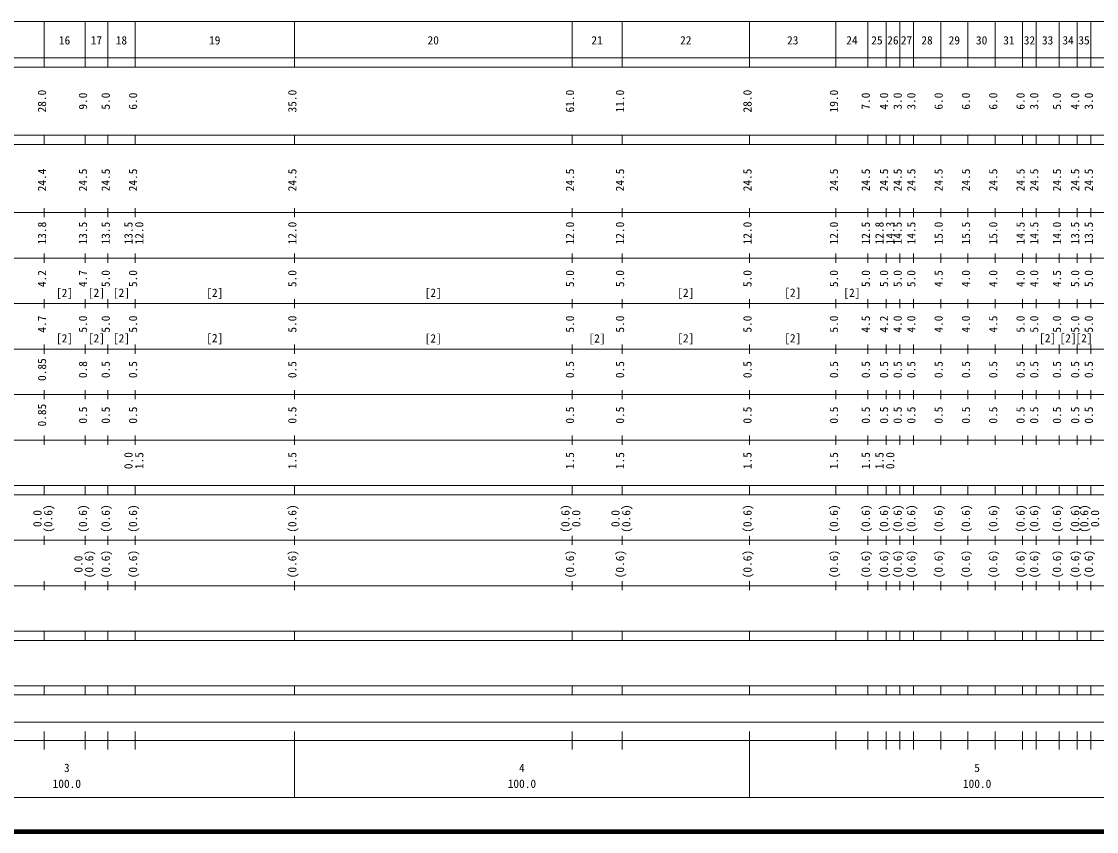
# Model space of a CAD drawing. Units: millimetres on the paper, enlarged 1000 times. Extents: x 40000 to 680000, y 20000 to 380000.
# Drawn here: x 308044 to 544238, y 20000 to 198000 of the extents above; entities that cross this region are included whole.
import ezdxf
from ezdxf.enums import TextEntityAlignment as Align

# ---------------------------------------------------------------- set-up
doc = ezdxf.new("R2010")
doc.units = ezdxf.units.MM
doc.header["$LTSCALE"] = 1000
doc.layers.add('M-TTL', color=2, linetype='Continuous', lineweight=140)
doc.layers.add('M-TTL-BAND', color=7, linetype='Continuous', lineweight=13)
doc.styles.add('ＭＳ ゴシック', font='')
doc.styles.get('ＭＳ ゴシック').set_extended_font_data('MS Gothic')

msp = doc.modelspace()

# ---------------------------------------------------------------- linework, layer by layer
at = {"layer": 'M-TTL'}
msp.add_line((40000, 20000), (680000, 20000), dxfattribs=at)
at = {"layer": 'M-TTL-BAND'}
for p, q in [((68000, 198000), (579000, 198000)), ((313000, 188000), (313000, 198000)), ((322000, 188000), (322000, 198000)), ((327000, 188000), (327000, 198000)), ((333000, 188000), (333000, 198000)), ((368000, 188000), (368000, 198000)), ((429000, 188000), (429000, 198000)), ((440000, 188000), (440000, 198000)), ((468000, 188000), (468000, 198000)), ((487000, 188000), (487000, 198000)), ((494000, 188000), (494000, 198000)), ((498000, 188000), (498000, 198000)), ((501000, 188000), (501000, 198000)), ((504000, 188000), (504000, 198000)), ((510000, 188000), (510000, 198000)), ((516000, 188000), (516000, 198000)), ((522000, 188000), (522000, 198000)), ((528000, 188000), (528000, 198000)), ((531000, 188000), (531000, 198000)), ((536000, 188000), (536000, 198000)), ((540000, 188000), (540000, 198000)), ((543000, 188000), (543000, 198000)), ((40000, 190000), (579000, 190000)), ((40000, 188000), (579000, 188000)), ((40000, 173000), (579000, 173000)), ((313000, 171000), (313000, 173000)), ((322000, 171000), (322000, 173000)), ((327000, 171000), (327000, 173000)), ((333000, 171000), (333000, 173000)), ((368000, 171000), (368000, 173000)), ((429000, 171000), (429000, 173000)), ((440000, 171000), (440000, 173000)), ((468000, 171000), (468000, 173000)), ((487000, 171000), (487000, 173000)), ((494000, 171000), (494000, 173000)), ((498000, 171000), (498000, 173000)), ((501000, 171000), (501000, 173000)), ((504000, 171000), (504000, 173000)), ((510000, 171000), (510000, 173000)), ((516000, 171000), (516000, 173000)), ((522000, 171000), (522000, 173000)), ((528000, 171000), (528000, 173000)), ((531000, 171000), (531000, 173000)), ((536000, 171000), (536000, 173000)), ((540000, 171000), (540000, 173000)), ((543000, 171000), (543000, 173000)), ((40000, 171000), (579000, 171000)), ((40000, 156000), (579000, 156000)), ((313000, 155000), (313000, 157000)), ((322000, 155000), (322000, 157000)), ((327000, 155000), (327000, 157000)), ((333000, 155000), (333000, 157000)), ((368000, 155000), (368000, 157000)), ((429000, 155000), (429000, 157000)), ((440000, 155000), (440000, 157000)), ((468000, 155000), (468000, 157000)), ((487000, 155000), (487000, 157000)), ((494000, 155000), (494000, 157000)), ((498000, 155000), (498000, 157000)), ((501000, 155000), (501000, 157000)), ((504000, 155000), (504000, 157000)), ((510000, 155000), (510000, 157000)), ((516000, 155000), (516000, 157000)), ((522000, 155000), (522000, 157000)), ((528000, 155000), (528000, 157000)), ((531000, 155000), (531000, 157000)), ((536000, 155000), (536000, 157000)), ((540000, 155000), (540000, 157000)), ((543000, 155000), (543000, 157000)), ((313000, 145000), (313000, 147000)), ((322000, 145000), (322000, 147000)), ((327000, 145000), (327000, 147000)), ((333000, 145000), (333000, 147000)), ((368000, 145000), (368000, 147000)), ((429000, 145000), (429000, 147000)), ((440000, 145000), (440000, 147000)), ((468000, 145000), (468000, 147000)), ((487000, 145000), (487000, 147000)), ((494000, 145000), (494000, 147000)), ((498000, 145000), (498000, 147000)), ((501000, 145000), (501000, 147000)), ((504000, 145000), (504000, 147000)), ((510000, 145000), (510000, 147000)), ((516000, 145000), (516000, 147000)), ((522000, 145000), (522000, 147000)), ((528000, 145000), (528000, 147000)), ((531000, 145000), (531000, 147000)), ((536000, 145000), (536000, 147000)), ((540000, 145000), (540000, 147000)), ((543000, 145000), (543000, 147000)), ((46000, 146000), (579000, 146000)), ((313000, 135000), (313000, 137000)), ((322000, 135000), (322000, 137000)), ((327000, 135000), (327000, 137000)), ((333000, 135000), (333000, 137000)), ((368000, 135000), (368000, 137000)), ((429000, 135000), (429000, 137000)), ((440000, 135000), (440000, 137000)), ((468000, 135000), (468000, 137000)), ((487000, 135000), (487000, 137000)), ((494000, 135000), (494000, 137000)), ((498000, 135000), (498000, 137000)), ((501000, 135000), (501000, 137000)), ((504000, 135000), (504000, 137000)), ((510000, 135000), (510000, 137000)), ((516000, 135000), (516000, 137000)), ((522000, 135000), (522000, 137000)), ((528000, 135000), (528000, 137000)), ((531000, 135000), (531000, 137000)), ((536000, 135000), (536000, 137000)), ((540000, 135000), (540000, 137000)), ((543000, 135000), (543000, 137000)), ((52000, 136000), (579000, 136000)), ((46000, 126000), (579000, 126000)), ((313000, 125000), (313000, 127000)), ((322000, 125000), (322000, 127000)), ((327000, 125000), (327000, 127000)), ((333000, 125000), (333000, 127000)), ((368000, 125000), (368000, 127000)), ((429000, 125000), (429000, 127000)), ((440000, 125000), (440000, 127000)), ((468000, 125000), (468000, 127000)), ((487000, 125000), (487000, 127000)), ((494000, 125000), (494000, 127000)), ((498000, 125000), (498000, 127000)), ((501000, 125000), (501000, 127000)), ((504000, 125000), (504000, 127000)), ((510000, 125000), (510000, 127000)), ((516000, 125000), (516000, 127000)), ((522000, 125000), (522000, 127000)), ((528000, 125000), (528000, 127000)), ((531000, 125000), (531000, 127000)), ((536000, 125000), (536000, 127000)), ((540000, 125000), (540000, 127000)), ((543000, 125000), (543000, 127000)), ((52000, 116000), (579000, 116000)), ((313000, 115000), (313000, 117000)), ((322000, 115000), (322000, 117000)), ((327000, 115000), (327000, 117000)), ((333000, 115000), (333000, 117000)), ((368000, 115000), (368000, 117000)), ((429000, 115000), (429000, 117000)), ((440000, 115000), (440000, 117000)), ((468000, 115000), (468000, 117000)), ((487000, 115000), (487000, 117000)), ((494000, 115000), (494000, 117000)), ((498000, 115000), (498000, 117000)), ((501000, 115000), (501000, 117000)), ((504000, 115000), (504000, 117000)), ((510000, 115000), (510000, 117000)), ((516000, 115000), (516000, 117000)), ((522000, 115000), (522000, 117000)), ((528000, 115000), (528000, 117000)), ((531000, 115000), (531000, 117000)), ((536000, 115000), (536000, 117000)), ((540000, 115000), (540000, 117000)), ((543000, 115000), (543000, 117000)), ((313000, 105000), (313000, 107000)), ((322000, 105000), (322000, 107000)), ((327000, 105000), (327000, 107000)), ((333000, 105000), (333000, 107000)), ((368000, 105000), (368000, 107000)), ((429000, 105000), (429000, 107000)), ((440000, 105000), (440000, 107000)), ((468000, 105000), (468000, 107000)), ((487000, 105000), (487000, 107000)), ((494000, 105000), (494000, 107000)), ((498000, 105000), (498000, 107000)), ((501000, 105000), (501000, 107000)), ((504000, 105000), (504000, 107000)), ((510000, 105000), (510000, 107000)), ((516000, 105000), (516000, 107000)), ((522000, 105000), (522000, 107000)), ((528000, 105000), (528000, 107000)), ((531000, 105000), (531000, 107000)), ((536000, 105000), (536000, 107000)), ((540000, 105000), (540000, 107000)), ((543000, 105000), (543000, 107000)), ((46000, 106000), (579000, 106000)), ((40000, 96000), (579000, 96000)), ((313000, 94000), (313000, 96000)), ((322000, 94000), (322000, 96000)), ((327000, 94000), (327000, 96000)), ((333000, 94000), (333000, 96000)), ((368000, 94000), (368000, 96000)), ((429000, 94000), (429000, 96000)), ((440000, 94000), (440000, 96000)), ((468000, 94000), (468000, 96000)), ((487000, 94000), (487000, 96000)), ((494000, 94000), (494000, 96000)), ((498000, 94000), (498000, 96000)), ((501000, 94000), (501000, 96000)), ((504000, 94000), (504000, 96000)), ((510000, 94000), (510000, 96000)), ((516000, 94000), (516000, 96000)), ((522000, 94000), (522000, 96000)), ((528000, 94000), (528000, 96000)), ((531000, 94000), (531000, 96000)), ((536000, 94000), (536000, 96000)), ((540000, 94000), (540000, 96000)), ((543000, 94000), (543000, 96000)), ((40000, 94000), (579000, 94000)), ((49000, 84000), (579000, 84000)), ((313000, 83000), (313000, 85000)), ((322000, 83000), (322000, 85000)), ((327000, 83000), (327000, 85000)), ((333000, 83000), (333000, 85000)), ((368000, 83000), (368000, 85000)), ((429000, 83000), (429000, 85000)), ((440000, 83000), (440000, 85000)), ((468000, 83000), (468000, 85000)), ((487000, 83000), (487000, 85000)), ((494000, 83000), (494000, 85000)), ((498000, 83000), (498000, 85000)), ((501000, 83000), (501000, 85000)), ((504000, 83000), (504000, 85000)), ((510000, 83000), (510000, 85000)), ((516000, 83000), (516000, 85000)), ((522000, 83000), (522000, 85000)), ((528000, 83000), (528000, 85000)), ((531000, 83000), (531000, 85000)), ((536000, 83000), (536000, 85000)), ((540000, 83000), (540000, 85000)), ((543000, 83000), (543000, 85000)), ((40000, 74000), (579000, 74000)), ((313000, 73000), (313000, 75000)), ((322000, 73000), (322000, 75000)), ((327000, 73000), (327000, 75000)), ((333000, 73000), (333000, 75000)), ((368000, 73000), (368000, 75000)), ((429000, 73000), (429000, 75000)), ((440000, 73000), (440000, 75000)), ((468000, 73000), (468000, 75000)), ((487000, 73000), (487000, 75000)), ((494000, 73000), (494000, 75000)), ((498000, 73000), (498000, 75000)), ((501000, 73000), (501000, 75000)), ((504000, 73000), (504000, 75000)), ((510000, 73000), (510000, 75000)), ((516000, 73000), (516000, 75000)), ((522000, 73000), (522000, 75000)), ((528000, 73000), (528000, 75000)), ((531000, 73000), (531000, 75000)), ((536000, 73000), (536000, 75000)), ((540000, 73000), (540000, 75000)), ((543000, 73000), (543000, 75000)), ((40000, 64000), (579000, 64000)), ((313000, 62000), (313000, 64000)), ((322000, 62000), (322000, 64000)), ((327000, 62000), (327000, 64000)), ((333000, 62000), (333000, 64000)), ((368000, 62000), (368000, 64000)), ((429000, 62000), (429000, 64000)), ((440000, 62000), (440000, 64000)), ((468000, 62000), (468000, 64000)), ((487000, 62000), (487000, 64000)), ((494000, 62000), (494000, 64000)), ((498000, 62000), (498000, 64000)), ((501000, 62000), (501000, 64000)), ((504000, 62000), (504000, 64000)), ((510000, 62000), (510000, 64000)), ((516000, 62000), (516000, 64000)), ((522000, 62000), (522000, 64000)), ((528000, 62000), (528000, 64000)), ((531000, 62000), (531000, 64000)), ((536000, 62000), (536000, 64000)), ((540000, 62000), (540000, 64000)), ((543000, 62000), (543000, 64000)), ((40000, 62000), (579000, 62000)), ((40000, 52000), (579000, 52000)), ((313000, 50000), (313000, 52000)), ((322000, 50000), (322000, 52000)), ((327000, 50000), (327000, 52000)), ((333000, 50000), (333000, 52000)), ((368000, 50000), (368000, 52000)), ((429000, 50000), (429000, 52000)), ((440000, 50000), (440000, 52000)), ((468000, 50000), (468000, 52000)), ((487000, 50000), (487000, 52000)), ((494000, 50000), (494000, 52000)), ((498000, 50000), (498000, 52000)), ((501000, 50000), (501000, 52000)), ((504000, 50000), (504000, 52000)), ((510000, 50000), (510000, 52000)), ((516000, 50000), (516000, 52000)), ((522000, 50000), (522000, 52000)), ((528000, 50000), (528000, 52000)), ((531000, 50000), (531000, 52000)), ((536000, 50000), (536000, 52000)), ((540000, 50000), (540000, 52000)), ((543000, 50000), (543000, 52000)), ((40000, 50000), (579000, 50000)), ((71000, 44000), (565000, 44000)), ((313000, 38000), (313000, 42000)), ((322000, 38000), (322000, 42000)), ((327000, 38000), (327000, 42000)), ((333000, 38000), (333000, 42000)), ((368000, 27500), (368000, 42000)), ((429000, 38000), (429000, 42000)), ((440000, 38000), (440000, 42000)), ((468000, 27500), (468000, 42000)), ((487000, 38000), (487000, 42000)), ((494000, 38000), (494000, 42000)), ((498000, 38000), (498000, 42000)), ((501000, 38000), (501000, 42000)), ((504000, 38000), (504000, 42000)), ((510000, 38000), (510000, 42000)), ((516000, 38000), (516000, 42000)), ((522000, 38000), (522000, 42000)), ((528000, 38000), (528000, 42000)), ((531000, 38000), (531000, 42000)), ((536000, 38000), (536000, 42000)), ((540000, 38000), (540000, 42000)), ((543000, 38000), (543000, 42000)), ((40000, 40000), (579000, 40000)), ((68000, 27500), (579000, 27500))]:
    msp.add_line(p, q, dxfattribs=at)

# ---------------------------------------------------------------- texts
at = {"layer": 'M-TTL-BAND', "style": 'ＭＳ ゴシック'}
for s, p in [('16', (317500, 192405)), ('17', (324500, 192405)), ('18', (330000, 192405)), ('19', (350500, 192405)), ('20', (398500, 192405)), ('21', (434500, 192405)), ('22', (454000, 192405)), ('23', (477500, 192405)), ('24', (490500, 192405)), ('25', (496000, 192405)), ('26', (499500, 192405)), ('27', (502500, 192405)), ('28', (507000, 192405)), ('29', (513000, 192405)), ('30', (519000, 192405)), ('31', (525000, 192405)), ('32', (529500, 192405)), ('33', (533500, 192405)), ('34', (538000, 192405)), ('35', (541500, 192405)), ('[2]', (317500, 136895)), ('[2]', (324500, 136937)), ('[2]', (330000, 136937)), ('[2]', (350500, 136922)), ('[2]', (398500, 136926)), ('[2]', (454000, 136931)), ('[2]', (477500, 136950)), ('[2]', (490500, 136930)), ('[2]', (317500, 126915)), ('[2]', (324500, 126915)), ('[2]', (330000, 126915)), ('[2]', (350500, 126958)), ('[2]', (398500, 126908)), ('[2]', (434500, 126901)), ('[2]', (454000, 126934)), ('[2]', (477500, 126936)), ('[2]', (533500, 126950)), ('[2]', (538000, 126927)), ('[2]', (541500, 126948)), ('3', (318000, 32523)), ('4', (418000, 32523)), ('5', (518000, 32523)), ('100.0', (318000, 29033)), ('100.0', (418000, 29033)), ('100.0', (518000, 29033))]:
    msp.add_text(s, height=1833, dxfattribs=at).set_placement(p, align=Align.BOTTOM_CENTER)
for s, p in [('28.0', (314000, 180500)), ('9.0', (323000, 180500)), ('5.0', (328000, 180500)), ('6.0', (334000, 180500)), ('35.0', (369000, 180500)), ('61.0', (430000, 180500)), ('11.0', (441000, 180500)), ('28.0', (469000, 180500)), ('19.0', (488000, 180500)), ('7.0', (495000, 180500)), ('4.0', (499000, 180500)), ('3.0', (502000, 180500)), ('3.0', (505000, 180500)), ('6.0', (511000, 180500)), ('6.0', (517000, 180500)), ('6.0', (523000, 180500)), ('6.0', (529000, 180500)), ('3.0', (532000, 180500)), ('5.0', (537000, 180500)), ('4.0', (541000, 180500)), ('3.0', (544000, 180500)), ('24.4', (314000, 163174)), ('24.5', (323000, 163174)), ('24.5', (328000, 163174)), ('24.5', (334000, 163174)), ('24.5', (369000, 163174)), ('24.5', (430000, 163174)), ('24.5', (441000, 163174)), ('24.5', (469000, 163174)), ('24.5', (488000, 163174)), ('24.5', (495000, 163174)), ('24.5', (499000, 163174)), ('24.5', (502000, 163174)), ('24.5', (505000, 163174)), ('24.5', (511000, 163174)), ('24.5', (517000, 163174)), ('24.5', (523000, 163174)), ('24.5', (529000, 163174)), ('24.5', (532000, 163174)), ('24.5', (537000, 163174)), ('24.5', (541000, 163174)), ('24.5', (544000, 163174)), ('13.8', (314000, 151500)), ('13.5', (323000, 151500)), ('13.5', (328000, 151500)), ('13.5', (333000, 151500)), ('12.0', (335370, 151500)), ('12.0', (369000, 151500)), ('12.0', (430000, 151500)), ('12.0', (441000, 151500)), ('12.0', (469000, 151500)), ('12.0', (488000, 151500)), ('12.5', (495000, 151500)), ('12.8', (498000, 151500)), ('14.3', (500370, 151500)), ('14.5', (502000, 151500)), ('14.5', (505000, 151500)), ('15.0', (511000, 151500)), ('15.5', (517000, 151500)), ('15.0', (523000, 151500)), ('14.5', (529000, 151500)), ('14.5', (532000, 151500)), ('14.0', (537000, 151500)), ('13.5', (541000, 151500)), ('13.5', (544000, 151500)), ('4.2', (314000, 141500)), ('4.7', (323000, 141500)), ('5.0', (328000, 141500)), ('5.0', (334000, 141500)), ('5.0', (369000, 141500)), ('5.0', (430000, 141500)), ('5.0', (441000, 141500)), ('5.0', (469000, 141500)), ('5.0', (488000, 141500)), ('5.0', (495000, 141500)), ('5.0', (499000, 141500)), ('5.0', (502000, 141500)), ('5.0', (505000, 141500)), ('4.5', (511000, 141500)), ('4.0', (517000, 141500)), ('4.0', (523000, 141500)), ('4.0', (529000, 141500)), ('4.0', (532000, 141500)), ('4.5', (537000, 141500)), ('5.0', (541000, 141500)), ('5.0', (544000, 141500)), ('4.7', (314000, 131500)), ('5.0', (323000, 131500)), ('5.0', (328000, 131500)), ('5.0', (334000, 131500)), ('5.0', (369000, 131500)), ('5.0', (430000, 131500)), ('5.0', (441000, 131500)), ('5.0', (469000, 131500)), ('5.0', (488000, 131500)), ('4.5', (495000, 131500)), ('4.2', (499000, 131500)), ('4.0', (502000, 131500)), ('4.0', (505000, 131500)), ('4.0', (511000, 131500)), ('4.0', (517000, 131500)), ('4.5', (523000, 131500)), ('5.0', (529000, 131500)), ('5.0', (532000, 131500)), ('5.0', (537000, 131500)), ('5.0', (541000, 131500)), ('5.0', (544000, 131500)), ('0.85', (314000, 121500)), ('0.8', (323000, 121500)), ('0.5', (328000, 121500)), ('0.5', (334000, 121500)), ('0.5', (369000, 121500)), ('0.5', (430000, 121500)), ('0.5', (441000, 121500)), ('0.5', (469000, 121500)), ('0.5', (488000, 121500)), ('0.5', (495000, 121500)), ('0.5', (499000, 121500)), ('0.5', (502000, 121500)), ('0.5', (505000, 121500)), ('0.5', (511000, 121500)), ('0.5', (517000, 121500)), ('0.5', (523000, 121500)), ('0.5', (529000, 121500)), ('0.5', (532000, 121500)), ('0.5', (537000, 121500)), ('0.5', (541000, 121500)), ('0.5', (544000, 121500)), ('0.85', (314000, 111500)), ('0.5', (323000, 111500)), ('0.5', (328000, 111500)), ('0.5', (334000, 111500)), ('0.5', (369000, 111500)), ('0.5', (430000, 111500)), ('0.5', (441000, 111500)), ('0.5', (469000, 111500)), ('0.5', (488000, 111500)), ('0.5', (495000, 111500)), ('0.5', (499000, 111500)), ('0.5', (502000, 111500)), ('0.5', (505000, 111500)), ('0.5', (511000, 111500)), ('0.5', (517000, 111500)), ('0.5', (523000, 111500)), ('0.5', (529000, 111500)), ('0.5', (532000, 111500)), ('0.5', (537000, 111500)), ('0.5', (541000, 111500)), ('0.5', (544000, 111500)), ('0.0', (333000, 101500)), ('1.5', (335370, 101500)), ('1.5', (369000, 101500)), ('1.5', (430000, 101500)), ('1.5', (441000, 101500)), ('1.5', (469000, 101500)), ('1.5', (488000, 101500)), ('1.5', (495000, 101500)), ('1.5', (498000, 101500)), ('0.0', (500370, 101500)), ('0.0', (313000, 88764)), ('(0.6)', (315370, 88764)), ('(0.6)', (323000, 88764)), ('(0.6)', (328000, 88764)), ('(0.6)', (334000, 88764)), ('(0.6)', (369000, 88764)), ('(0.6)', (429000, 88764)), ('0.0', (431370, 88764)), ('0.0', (440000, 88764)), ('(0.6)', (442370, 88764)), ('(0.6)', (469000, 88764)), ('(0.6)', (488000, 88764)), ('(0.6)', (495000, 88764)), ('(0.6)', (499000, 88764)), ('(0.6)', (502000, 88764)), ('(0.6)', (505000, 88764)), ('(0.6)', (511000, 88764)), ('(0.6)', (517000, 88764)), ('(0.6)', (523000, 88764)), ('(0.6)', (529000, 88764)), ('(0.6)', (532000, 88764)), ('(0.6)', (537000, 88764)), ('(0.6)', (541000, 88764)), ('(0.6)', (543000, 88764)), ('0.0', (545370, 88764)), ('0.0', (322000, 78764)), ('(0.6)', (324370, 78764)), ('(0.6)', (328000, 78764)), ('(0.6)', (334000, 78764)), ('(0.6)', (369000, 78764)), ('(0.6)', (430000, 78764)), ('(0.6)', (441000, 78764)), ('(0.6)', (469000, 78764)), ('(0.6)', (488000, 78764)), ('(0.6)', (495000, 78764)), ('(0.6)', (499000, 78764)), ('(0.6)', (502000, 78764)), ('(0.6)', (505000, 78764)), ('(0.6)', (511000, 78764)), ('(0.6)', (517000, 78764)), ('(0.6)', (523000, 78764)), ('(0.6)', (529000, 78764)), ('(0.6)', (532000, 78764)), ('(0.6)', (537000, 78764)), ('(0.6)', (541000, 78764)), ('(0.6)', (544000, 78764))]:
    msp.add_text(s, height=1833, rotation=90, dxfattribs=at).set_placement(p, align=Align.BOTTOM_CENTER)

doc.saveas('drawing.dxf')
